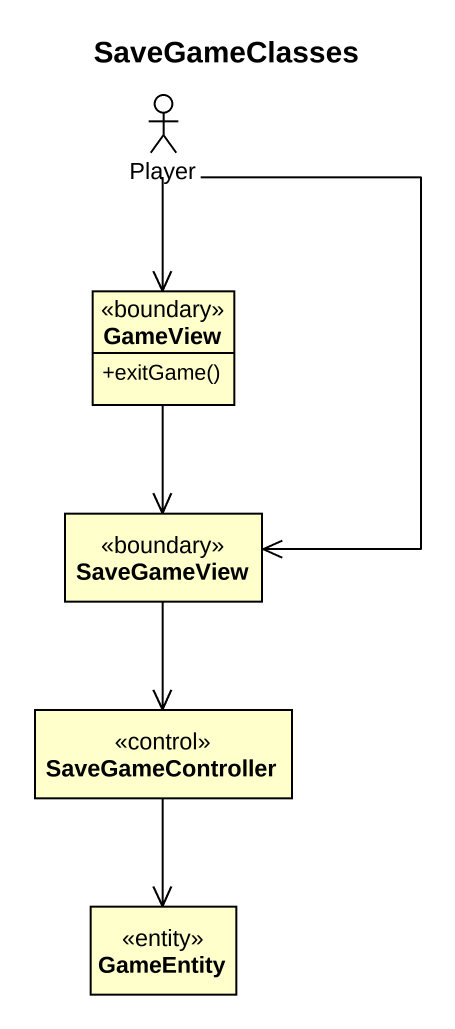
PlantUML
@startuml
title SaveGameClasses
allowmixing
hide circle
hide empty members
skinparam classAttributeIconSize 0
actor Player
class GameView <<boundary>> {
  +exitGame()
}
class SaveGameView <<boundary>>
class SaveGameController <<control>>
class GameEntity <<entity>>
Player --> GameView
Player --> SaveGameView
GameView --> SaveGameView
SaveGameView --> SaveGameController
SaveGameController --> GameEntity
@enduml
